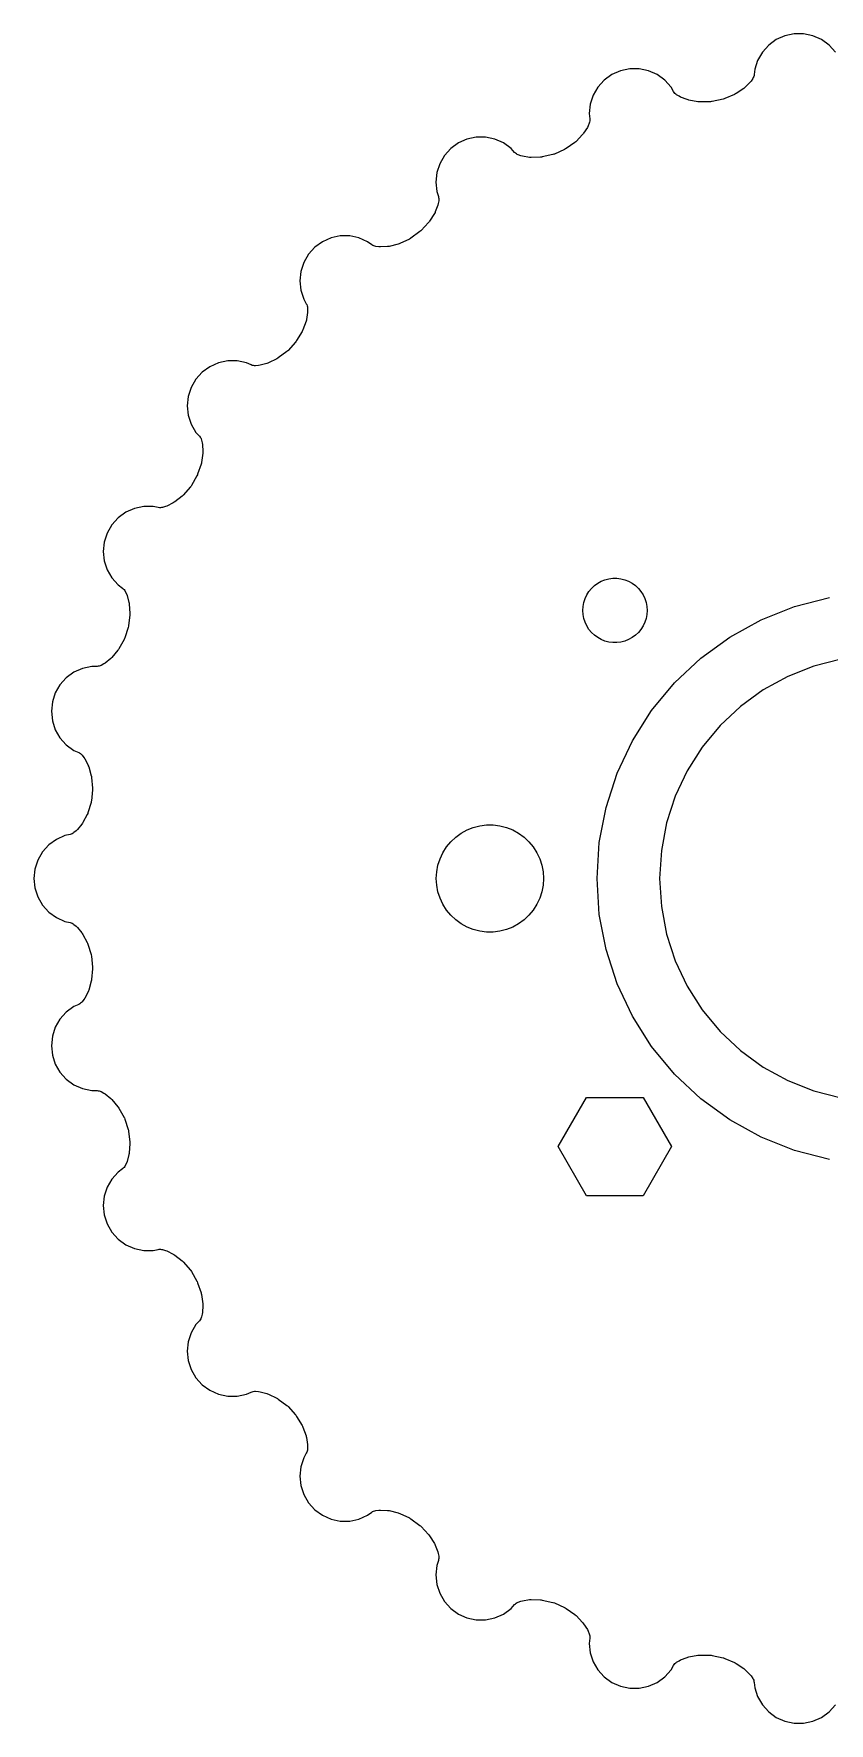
# Model space of a CAD drawing. Header units: metres. Extents: x -48 to 148, y -47 to 47.
# Drawn here: x 52.5 to 97, y -47.3 to 47.3 of the extents above; entities that cross this region are included whole.
import ezdxf

# ---------------------------------------------------------------- set-up
doc = ezdxf.new("R2010")
doc.units = ezdxf.units.M

msp = doc.modelspace()

# ---------------------------------------------------------------- linework, layer by layer
for p, q in [((95.0321, 47.2669), (94.5152, 47.157)), ((95.5604, 47.2669), (95.0321, 47.2669)), ((96.0771, 47.157), (95.5604, 47.2669)), ((93.6051, 46.6315), (93.2517, 46.239)), ((94.0327, 46.9422), (93.6051, 46.6315)), ((94.5152, 47.157), (94.0327, 46.9422)), ((96.5598, 46.9421), (96.0771, 47.157)), ((96.9873, 46.6316), (96.5598, 46.9421)), ((97.3408, 46.2389), (96.9873, 46.6316)), ((92.9875, 45.7814), (92.8242, 45.2789)), ((93.2517, 46.239), (92.9875, 45.7814)), ((84.4032, 44.6756), (84.0497, 44.283)), ((84.8307, 44.9862), (84.4032, 44.6756)), ((85.3133, 45.2011), (84.8307, 44.9862)), ((85.8301, 45.3109), (85.3133, 45.2011)), ((86.3584, 45.3109), (85.8301, 45.3109)), ((86.8752, 45.2011), (86.3584, 45.3109)), ((87.3579, 44.9862), (86.8752, 45.2011)), ((87.7853, 44.6757), (87.3579, 44.9862)), ((88.1388, 44.283), (87.7853, 44.6757)), ((92.5599, 44.5519), (92.2825, 44.2722)), ((92.6194, 44.6245), (92.5599, 44.5519)), ((92.7109, 44.7602), (92.6194, 44.6245)), ((92.7427, 44.8144), (92.7109, 44.7602)), ((92.7674, 44.8721), (92.7427, 44.8144)), ((92.7847, 44.9324), (92.7674, 44.8721)), ((92.7936, 44.9874), (92.7847, 44.9324)), ((92.8242, 45.2789), (92.7936, 44.9874)), ((83.7855, 43.8254), (83.6222, 43.323)), ((84.0497, 44.283), (83.7855, 43.8254)), ((88.2854, 44.0291), (88.1388, 44.283)), ((88.3201, 43.9769), (88.2854, 44.0291)), ((88.3612, 43.9293), (88.3201, 43.9769)), ((88.4078, 43.8873), (88.3612, 43.9293)), ((88.4533, 43.8552), (88.4078, 43.8873)), ((88.5921, 43.7684), (88.4533, 43.8552)), ((88.676, 43.7264), (88.5921, 43.7684)), ((89.0431, 43.5836), (88.676, 43.7264)), ((89.103, 43.5646), (89.0431, 43.5836)), ((89.1356, 43.5576), (89.103, 43.5646)), ((89.6478, 43.4653), (89.1356, 43.5576)), ((91.0505, 43.6075), (90.439, 43.4775)), ((91.1109, 43.6243), (91.0505, 43.6075)), ((91.1428, 43.6367), (91.1109, 43.6243)), ((91.6934, 43.8717), (91.1428, 43.6367)), ((91.7495, 43.8999), (91.6934, 43.8717)), ((91.7783, 43.9181), (91.7495, 43.8999)), ((92.2086, 44.2108), (91.7783, 43.9181)), ((92.2582, 44.2493), (92.2086, 44.2108)), ((92.2825, 44.2722), (92.2582, 44.2493)), ((83.6222, 43.323), (83.567, 42.7975)), ((83.567, 42.7975), (83.5976, 42.506)), ((89.7102, 43.458), (89.6478, 43.4653)), ((89.7442, 43.4574), (89.7102, 43.458)), ((90.3428, 43.4666), (89.7442, 43.4574)), ((90.4054, 43.4715), (90.3428, 43.4666)), ((90.439, 43.4775), (90.4054, 43.4715)), ((83.187, 41.6247), (82.8268, 41.249)), ((83.2275, 41.6727), (83.187, 41.6247)), ((83.2465, 41.7002), (83.2275, 41.6727)), ((83.4596, 42.0315), (83.2465, 41.7002)), ((83.5027, 42.1148), (83.4596, 42.0315)), ((83.564, 42.2665), (83.5027, 42.1148)), ((83.5838, 42.3261), (83.564, 42.2665)), ((83.596, 42.3877), (83.5838, 42.3261)), ((83.6004, 42.4503), (83.596, 42.3877)), ((83.5976, 42.506), (83.6004, 42.4503)), ((75.809, 40.8493), (75.4554, 40.4566)), ((76.2364, 41.1598), (75.809, 40.8493)), ((76.719, 41.3747), (76.2364, 41.1598)), ((77.2358, 41.4845), (76.719, 41.3747)), ((77.7642, 41.4845), (77.2358, 41.4845)), ((78.281, 41.3747), (77.7642, 41.4845)), ((78.7636, 41.1598), (78.281, 41.3747)), ((79.191, 40.8493), (78.7636, 41.1598)), ((79.3872, 40.6314), (79.191, 40.8493)), ((82.1795, 40.7938), (81.6085, 40.5396)), ((82.2352, 40.8229), (82.1795, 40.7938)), ((82.2638, 40.8416), (82.2352, 40.8229)), ((82.7535, 41.186), (82.2638, 40.8416)), ((82.8025, 41.2253), (82.7535, 41.186)), ((82.8268, 41.249), (82.8025, 41.2253)), ((75.1913, 39.9991), (75.028, 39.4966)), ((75.4554, 40.4566), (75.1913, 39.9991)), ((79.4321, 40.5875), (79.3872, 40.6314)), ((79.4821, 40.5495), (79.4321, 40.5875)), ((79.5365, 40.5181), (79.4821, 40.5495)), ((79.5876, 40.4962), (79.5365, 40.5181)), ((79.7414, 40.4402), (79.5876, 40.4962)), ((79.8322, 40.4165), (79.7414, 40.4402)), ((80.221, 40.3532), (79.8322, 40.4165)), ((80.2835, 40.347), (80.221, 40.3532)), ((80.3169, 40.3469), (80.2835, 40.347)), ((80.8371, 40.3631), (80.3169, 40.3469)), ((80.8996, 40.369), (80.8371, 40.3631)), ((80.933, 40.3755), (80.8996, 40.369)), ((81.5166, 40.5089), (80.933, 40.3755)), ((81.5768, 40.5268), (81.5166, 40.5089)), ((81.6085, 40.5396), (81.5768, 40.5268)), ((75.028, 39.4966), (74.9728, 38.9711)), ((74.9728, 38.9711), (75.028, 38.4457)), ((75.028, 38.4457), (75.1186, 38.1669)), ((75.1355, 37.9257), (75.1071, 37.7645)), ((75.1186, 38.1669), (75.1328, 38.113)), ((75.1328, 38.113), (75.1416, 38.0508)), ((75.1425, 37.9881), (75.1355, 37.9257)), ((75.1416, 38.0508), (75.1425, 37.9881)), ((74.9001, 37.2195), (74.626, 36.7771)), ((74.9297, 37.2748), (74.9001, 37.2195)), ((74.9426, 37.3057), (74.9297, 37.2748)), ((75.0822, 37.6741), (74.9426, 37.3057)), ((75.1071, 37.7645), (75.0822, 37.6741)), ((69.625, 35.9549), (69.1082, 35.845)), ((70.1533, 35.9549), (69.625, 35.9549)), ((70.6701, 35.8451), (70.1533, 35.9549)), ((74.0874, 36.1973), (73.5817, 35.8299)), ((74.1358, 36.2373), (74.0874, 36.1973)), ((74.1599, 36.2616), (74.1358, 36.2373)), ((74.5673, 36.7002), (74.1599, 36.2616)), ((74.6071, 36.7488), (74.5673, 36.7002)), ((74.626, 36.7771), (74.6071, 36.7488)), ((68.1981, 35.3196), (67.8445, 34.927)), ((68.6255, 35.6301), (68.1981, 35.3196)), ((69.1082, 35.845), (68.6255, 35.6301)), ((71.1527, 35.6302), (70.6701, 35.8451)), ((71.3899, 35.4579), (71.1527, 35.6302)), ((71.4429, 35.4242), (71.3899, 35.4579)), ((71.4997, 35.3975), (71.4429, 35.4242)), ((71.5595, 35.3781), (71.4997, 35.3975)), ((71.6141, 35.3673), (71.5595, 35.3781)), ((71.7761, 35.3444), (71.6141, 35.3673)), ((71.8699, 35.3401), (71.7761, 35.3444)), ((72.2633, 35.3591), (71.8699, 35.3401)), ((72.3257, 35.366), (72.2633, 35.3591)), ((72.3584, 35.3729), (72.3257, 35.366)), ((72.8639, 35.4969), (72.3584, 35.3729)), ((72.9238, 35.5156), (72.8639, 35.4969)), ((72.9551, 35.5289), (72.9238, 35.5156)), ((73.4982, 35.7808), (72.9551, 35.5289)), ((73.5534, 35.8108), (73.4982, 35.7808)), ((73.5817, 35.8299), (73.5534, 35.8108)), ((67.5804, 34.4694), (67.4171, 33.967)), ((67.8445, 34.927), (67.5804, 34.4694)), ((67.4171, 33.967), (67.3619, 33.4415)), ((67.3619, 33.4415), (67.4171, 32.916)), ((67.4171, 32.916), (67.5804, 32.4136)), ((67.5804, 32.4136), (67.7269, 32.1597)), ((67.7269, 32.1597), (67.7521, 32.11)), ((67.7277, 31.2479), (67.7102, 31.1876)), ((67.7339, 31.2807), (67.7277, 31.2479)), ((67.7939, 31.6701), (67.7339, 31.2807)), ((67.7521, 32.11), (67.7736, 32.051)), ((67.7736, 32.051), (67.7875, 31.9898)), ((67.7875, 31.9898), (67.7936, 31.9273)), ((67.7936, 31.9273), (67.7994, 31.7637)), ((67.7994, 31.7637), (67.7939, 31.6701)), ((67.4927, 30.6105), (67.1854, 30.0967)), ((67.5215, 30.6663), (67.4927, 30.6105)), ((67.5341, 30.6979), (67.5215, 30.6663)), ((67.7102, 31.1876), (67.5341, 30.6979)), ((66.6381, 29.4889), (66.1593, 29.1296)), ((66.6859, 29.5296), (66.6381, 29.4889)), ((66.7096, 29.5542), (66.6859, 29.5296)), ((67.1279, 30.0188), (66.7096, 29.5542)), ((67.1669, 30.068), (67.1279, 30.0188)), ((67.1854, 30.0967), (67.1669, 30.068)), ((62.3306, 28.639), (61.9031, 28.3284)), ((62.8133, 28.8539), (62.3306, 28.639)), ((63.3301, 28.9637), (62.8133, 28.8539)), ((63.8584, 28.9637), (63.3301, 28.9637)), ((64.3752, 28.8539), (63.8584, 28.9637)), ((64.643, 28.7346), (64.3752, 28.8539)), ((64.7018, 28.7128), (64.643, 28.7346)), ((64.763, 28.6984), (64.7018, 28.7128)), ((64.8254, 28.6919), (64.763, 28.6984)), ((64.8811, 28.6926), (64.8254, 28.6919)), ((65.0444, 28.704), (64.8811, 28.6926)), ((65.137, 28.7193), (65.0444, 28.704)), ((65.5179, 28.8196), (65.137, 28.7193)), ((65.5775, 28.8394), (65.5179, 28.8196)), ((65.608, 28.8529), (65.5775, 28.8394)), ((66.0767, 29.0793), (65.608, 28.8529)), ((66.1314, 29.1101), (66.0767, 29.0793)), ((66.1593, 29.1296), (66.1314, 29.1101)), ((61.2855, 27.4783), (61.1222, 26.9758)), ((61.5497, 27.9358), (61.2855, 27.4783)), ((61.9031, 28.3284), (61.5497, 27.9358)), ((61.1222, 26.9758), (61.067, 26.4503)), ((61.067, 26.4503), (61.1222, 25.9249)), ((61.1222, 25.9249), (61.2855, 25.4224)), ((61.2855, 25.4224), (61.5497, 24.9649)), ((61.5497, 24.9649), (61.7458, 24.747)), ((61.7458, 24.747), (61.7807, 24.7036)), ((61.7807, 24.7036), (61.814, 24.6504)), ((61.814, 24.6504), (61.8403, 24.5934)), ((61.8403, 24.5934), (61.8593, 24.5336)), ((61.8593, 24.5336), (61.899, 24.3747)), ((61.9316, 23.7926), (61.8611, 23.277)), ((61.899, 24.3747), (61.9131, 24.282)), ((61.9131, 24.282), (61.9354, 23.8887)), ((61.9361, 23.8553), (61.9316, 23.7926)), ((61.9354, 23.8887), (61.9361, 23.8553)), ((61.8388, 23.1829), (61.645, 22.6165)), ((61.8553, 23.2435), (61.8388, 23.1829)), ((61.8611, 23.277), (61.8553, 23.2435)), ((61.2361, 21.9081), (60.8424, 21.4571)), ((61.2743, 21.9579), (61.2361, 21.9081)), ((61.2924, 21.9869), (61.2743, 21.9579)), ((61.6049, 22.5283), (61.2924, 21.9869)), ((61.6329, 22.5845), (61.6049, 22.5283)), ((61.645, 22.6165), (61.6329, 22.5845)), ((58.6263, 20.8165), (58.1095, 20.7067)), ((59.1546, 20.8165), (58.6263, 20.8165)), ((59.4414, 20.7556), (59.1546, 20.8165)), ((59.8403, 20.8091), (59.683, 20.764)), ((59.9277, 20.8433), (59.8403, 20.8091)), ((60.2795, 21.0206), (59.9277, 20.8433)), ((60.3336, 21.0523), (60.2795, 21.0206)), ((60.3607, 21.0719), (60.3336, 21.0523)), ((60.772, 21.3908), (60.3607, 21.0719)), ((60.8192, 21.4323), (60.772, 21.3908)), ((60.8424, 21.4571), (60.8192, 21.4323)), ((57.1994, 20.1812), (56.8459, 19.7885)), ((57.6269, 20.4918), (57.1994, 20.1812)), ((58.1095, 20.7067), (57.6269, 20.4918)), ((59.5035, 20.7464), (59.4414, 20.7556)), ((59.5663, 20.7451), (59.5035, 20.7464)), ((59.6287, 20.7517), (59.5663, 20.7451)), ((59.683, 20.764), (59.6287, 20.7517)), ((56.5817, 19.3311), (56.4185, 18.8286)), ((56.8459, 19.7885), (56.5817, 19.3311)), ((56.4185, 18.8286), (56.3632, 18.3031)), ((56.3632, 18.3031), (56.4185, 17.7777)), ((56.4185, 17.7777), (56.5817, 17.2752)), ((56.5817, 17.2752), (56.8459, 16.8177)), ((56.8459, 16.8177), (57.1994, 16.425)), ((57.1994, 16.425), (57.4366, 16.2527)), ((57.4366, 16.2527), (57.4797, 16.2175)), ((57.4797, 16.2175), (57.5234, 16.1724)), ((57.5234, 16.1724), (57.561, 16.1221)), ((57.561, 16.1221), (57.592, 16.0675)), ((83.5438, 16.058), (83.6879, 16.2322)), ((83.6879, 16.2322), (83.8526, 16.3869)), ((83.8526, 16.3869), (84.0355, 16.5198)), ((84.0355, 16.5198), (84.2336, 16.6287)), ((84.2336, 16.6287), (84.4438, 16.7119)), ((84.4438, 16.7119), (84.6627, 16.7681)), ((84.6627, 16.7681), (84.887, 16.7964)), ((84.887, 16.7964), (85.113, 16.7964)), ((85.113, 16.7964), (85.3373, 16.7681)), ((85.3373, 16.7681), (85.5562, 16.7119)), ((85.5562, 16.7119), (85.7664, 16.6287)), ((85.7664, 16.6287), (85.9645, 16.5198)), ((85.9645, 16.5198), (86.1474, 16.3869)), ((86.1474, 16.3869), (86.3121, 16.2322)), ((86.3121, 16.2322), (86.4562, 16.058)), ((57.592, 16.0675), (57.6638, 15.9204)), ((57.6638, 15.9204), (57.6969, 15.8326)), ((57.6969, 15.8326), (57.8004, 15.4526)), ((57.8004, 15.4526), (57.8082, 15.42)), ((57.8082, 15.42), (57.8167, 15.3578)), ((57.8167, 15.3578), (57.8549, 14.8388)), ((83.2, 15), (83.2142, 15.2256)), ((83.2142, 15.2256), (83.2565, 15.4476)), ((83.2565, 15.4476), (83.3264, 15.6626)), ((83.3264, 15.6626), (83.4226, 15.8671)), ((83.4226, 15.8671), (83.5438, 16.058)), ((86.4562, 16.058), (86.5773, 15.8671)), ((86.5773, 15.8671), (86.6736, 15.6626)), ((86.6736, 15.6626), (86.7434, 15.4476)), ((86.7434, 15.4476), (86.7858, 15.2256)), ((86.7858, 15.2256), (86.8, 15)), ((93.1875, 14.4772), (95.0557, 15.2169)), ((95.0557, 15.2169), (97.0019, 15.7166)), ((57.8527, 14.7421), (57.7809, 14.1478)), ((57.8563, 14.8048), (57.8527, 14.7421)), ((57.8549, 14.8388), (57.8563, 14.8048)), ((83.2142, 14.7744), (83.2, 15)), ((83.2565, 14.5524), (83.2142, 14.7744)), ((83.3264, 14.3374), (83.2565, 14.5524)), ((83.4226, 14.1328), (83.3264, 14.3374)), ((86.6736, 14.3374), (86.5773, 14.1328)), ((86.7434, 14.5524), (86.6736, 14.3374)), ((86.7858, 14.7744), (86.7434, 14.5524)), ((86.8, 15), (86.7858, 14.7744)), ((91.4268, 13.5092), (93.1875, 14.4772)), ((57.5282, 13.3699), (57.2369, 12.8469)), ((57.5552, 13.4266), (57.5282, 13.3699)), ((57.5669, 13.4587), (57.5552, 13.4266)), ((57.7601, 14.0532), (57.5669, 13.4587)), ((57.7757, 14.114), (57.7601, 14.0532)), ((57.7809, 14.1478), (57.7757, 14.114)), ((83.5438, 13.942), (83.4226, 14.1328)), ((83.6879, 13.7678), (83.5438, 13.942)), ((83.8526, 13.6131), (83.6879, 13.7678)), ((84.0355, 13.4802), (83.8526, 13.6131)), ((84.2336, 13.3713), (84.0355, 13.4802)), ((84.4438, 13.2881), (84.2336, 13.3713)), ((84.6627, 13.2319), (84.4438, 13.2881)), ((85.5562, 13.2881), (85.3373, 13.2319)), ((85.7664, 13.3713), (85.5562, 13.2881)), ((85.9645, 13.4802), (85.7664, 13.3713)), ((86.1474, 13.6131), (85.9645, 13.4802)), ((86.3121, 13.7678), (86.1474, 13.6131)), ((86.4562, 13.942), (86.3121, 13.7678)), ((86.5773, 14.1328), (86.4562, 13.942)), ((89.8012, 12.3282), (91.4268, 13.5092)), ((56.777, 12.3029), (56.4698, 12.0563)), ((56.8234, 12.3452), (56.777, 12.3029)), ((56.8459, 12.3699), (56.8234, 12.3452)), ((57.1819, 12.7674), (56.8459, 12.3699)), ((57.2193, 12.8178), (57.1819, 12.7674)), ((57.2369, 12.8469), (57.2193, 12.8178)), ((84.887, 13.2036), (84.6627, 13.2319)), ((85.113, 13.2036), (84.887, 13.2036)), ((85.3373, 13.2319), (85.113, 13.2036)), ((88.3365, 10.9527), (89.8012, 12.3282)), ((54.7198, 11.5447), (54.2923, 11.2341)), ((55.2024, 11.7596), (54.7198, 11.5447)), ((55.7192, 11.8694), (55.2024, 11.7596)), ((56.0123, 11.8694), (55.7192, 11.8694)), ((56.075, 11.8734), (56.0123, 11.8694)), ((56.1367, 11.8851), (56.075, 11.8734)), ((56.1964, 11.9045), (56.1367, 11.8851)), ((56.247, 11.9279), (56.1964, 11.9045)), ((56.3915, 12.0047), (56.247, 11.9279)), ((56.4698, 12.0563), (56.3915, 12.0047)), ((96.1373, 11.8882), (94.6777, 11.3103)), ((97.6577, 12.2786), (96.1373, 11.8882)), ((53.9388, 10.8414), (53.6746, 10.384)), ((54.2923, 11.2341), (53.9388, 10.8414)), ((87.0557, 9.40456), (88.3365, 10.9527)), ((93.3022, 10.5541), (92.0322, 9.63141)), ((94.6777, 11.3103), (93.3022, 10.5541)), ((53.5114, 9.88148), (53.4561, 9.35605)), ((53.6746, 10.384), (53.5114, 9.88148)), ((92.0322, 9.63141), (90.8879, 8.55682)), ((53.4561, 9.35605), (53.5114, 8.83052)), ((53.5114, 8.83052), (53.6746, 8.32811)), ((85.9791, 7.70805), (87.0557, 9.40456)), ((90.8879, 8.55682), (89.8873, 7.34731)), ((53.6746, 8.32811), (53.9388, 7.87056)), ((53.9388, 7.87056), (54.2923, 7.47789)), ((85.1236, 5.88998), (85.9791, 7.70805)), ((54.2923, 7.47789), (54.7197, 7.16736)), ((54.7197, 7.16736), (54.9875, 7.04814)), ((54.9875, 7.04814), (55.0371, 7.02269)), ((55.0371, 7.02269), (55.0891, 6.98759)), ((55.0891, 6.98759), (55.1364, 6.94624)), ((55.1364, 6.94624), (55.1781, 6.89929)), ((55.1781, 6.89929), (55.2789, 6.77034)), ((55.2789, 6.77034), (55.3295, 6.69133)), ((55.3295, 6.69133), (55.5098, 6.34113)), ((89.8873, 7.34731), (89.0462, 6.02191)), ((55.5098, 6.34113), (55.5241, 6.3109)), ((55.5241, 6.3109), (55.5454, 6.25183)), ((55.5454, 6.25183), (55.6907, 5.75209)), ((55.6907, 5.75209), (55.6991, 5.71915)), ((55.6991, 5.71915), (55.7086, 5.65707)), ((84.5027, 3.97903), (85.1236, 5.88998)), ((89.0462, 6.02191), (88.3778, 4.60155)), ((55.7613, 4.96393), (55.6959, 4.34225)), ((55.7086, 5.65707), (55.762, 5.06081)), ((55.7639, 5.02667), (55.7613, 4.96393)), ((55.762, 5.06081), (55.7639, 5.02667)), ((55.6765, 4.24738), (55.5003, 3.67523)), ((55.6912, 4.30843), (55.6765, 4.24738)), ((55.6959, 4.34225), (55.6912, 4.30843)), ((84.1262, 2.00533), (84.5027, 3.97903)), ((88.3778, 4.60155), (87.8927, 3.10861)), ((55.1636, 3.04745), (54.9144, 2.7424)), ((55.2002, 3.09848), (55.1636, 3.04745)), ((55.217, 3.1274), (55.2002, 3.09848)), ((55.4631, 3.586), (55.217, 3.1274)), ((55.4892, 3.64308), (55.4631, 3.586)), ((55.5003, 3.67523), (55.4892, 3.64308)), ((76.7227, 2.71448), (77.073, 2.85316)), ((77.073, 2.85316), (77.4379, 2.94685)), ((77.4379, 2.94685), (77.8116, 2.99408)), ((77.8116, 2.99408), (78.1884, 2.99408)), ((78.1884, 2.99408), (78.5621, 2.94685)), ((78.5621, 2.94685), (78.927, 2.85316)), ((78.927, 2.85316), (79.2773, 2.71448)), ((87.8927, 3.10861), (87.5986, 1.56665)), ((53.7364, 2.18867), (53.309, 1.87811)), ((54.219, 2.40355), (53.7364, 2.18867)), ((54.5058, 2.46449), (54.219, 2.40355)), ((54.5662, 2.48138), (54.5058, 2.46449)), ((54.6241, 2.50571), (54.5662, 2.48138)), ((54.6785, 2.53711), (54.6241, 2.50571)), ((54.7231, 2.57047), (54.6785, 2.53711)), ((54.8485, 2.67563), (54.7231, 2.57047)), ((54.9144, 2.7424), (54.8485, 2.67563)), ((75.573, 1.76335), (75.8131, 2.05363)), ((75.8131, 2.05363), (76.0877, 2.31154)), ((76.0877, 2.31154), (76.3925, 2.53297)), ((76.3925, 2.53297), (76.7227, 2.71448)), ((79.2773, 2.71448), (79.6075, 2.53297)), ((79.6075, 2.53297), (79.9123, 2.31154)), ((79.9123, 2.31154), (80.1869, 2.05363)), ((80.1869, 2.05363), (80.427, 1.76335)), ((84, 0), (84.1262, 2.00533)), ((52.6912, 1.02791), (52.528, 0.52541)), ((52.9554, 1.48544), (52.6912, 1.02791)), ((53.309, 1.87811), (52.9554, 1.48544)), ((75.0943, 0.74606), (75.2107, 1.10437)), ((75.2107, 1.10437), (75.3711, 1.44525)), ((75.3711, 1.44525), (75.573, 1.76335)), ((80.427, 1.76335), (80.6289, 1.44525)), ((80.6289, 1.44525), (80.7893, 1.10437)), ((80.7893, 1.10437), (80.9057, 0.74606)), ((87.5986, 1.56665), (87.5, 0)), ((52.528, 0.52541), (52.4727, 0)), ((52.4727, 0), (52.528, -0.52541)), ((75, 0), (75.0237, 0.37599)), ((75.0237, -0.37599), (75, 0)), ((75.0237, 0.37599), (75.0943, 0.74606)), ((80.9057, 0.74606), (80.9763, 0.37599)), ((80.9763, 0.37599), (81, 0)), ((81, 0), (80.9763, -0.37599)), ((84.1262, -2.00533), (84, 0)), ((87.5, 0), (87.5986, -1.56665)), ((52.528, -0.52541), (52.6912, -1.02791)), ((75.0943, -0.74606), (75.0237, -0.37599)), ((75.2107, -1.10437), (75.0943, -0.74606)), ((80.9057, -0.74606), (80.7893, -1.10437)), ((80.9763, -0.37599), (80.9057, -0.74606)), ((52.6912, -1.02791), (52.9554, -1.48544)), ((52.9554, -1.48544), (53.309, -1.87811)), ((53.309, -1.87811), (53.7364, -2.18867)), ((75.3711, -1.44525), (75.2107, -1.10437)), ((75.573, -1.76335), (75.3711, -1.44525)), ((75.8131, -2.05363), (75.573, -1.76335)), ((80.427, -1.76335), (80.1869, -2.05363)), ((80.6289, -1.44525), (80.427, -1.76335)), ((80.7893, -1.10437), (80.6289, -1.44525)), ((87.5986, -1.56665), (87.8927, -3.10861)), ((53.7364, -2.18867), (54.219, -2.40355)), ((54.219, -2.40355), (54.5058, -2.46449)), ((54.5058, -2.46449), (54.5595, -2.4791)), ((54.5595, -2.4791), (54.6177, -2.50259)), ((54.6177, -2.50259), (54.6726, -2.53322)), ((54.6726, -2.53322), (54.7231, -2.57047)), ((54.7231, -2.57047), (54.8485, -2.67564)), ((54.8485, -2.67564), (54.9144, -2.74242)), ((54.9144, -2.74242), (55.1637, -3.04747)), ((76.0877, -2.31154), (75.8131, -2.05363)), ((76.3925, -2.53297), (76.0877, -2.31154)), ((76.7227, -2.71448), (76.3925, -2.53297)), ((77.073, -2.85316), (76.7227, -2.71448)), ((79.2773, -2.71448), (78.927, -2.85316)), ((79.6075, -2.53297), (79.2773, -2.71448)), ((79.9123, -2.31154), (79.6075, -2.53297)), ((80.1869, -2.05363), (79.9123, -2.31154)), ((84.5027, -3.97903), (84.1262, -2.00533)), ((55.1637, -3.04747), (55.1839, -3.07405)), ((55.1839, -3.07405), (55.217, -3.12741)), ((55.217, -3.12741), (55.4631, -3.58601)), ((55.4631, -3.58601), (55.4781, -3.6165)), ((55.4781, -3.6165), (55.5003, -3.67523)), ((55.5003, -3.67523), (55.6765, -4.24736)), ((77.4379, -2.94685), (77.073, -2.85316)), ((77.8116, -2.99408), (77.4379, -2.94685)), ((78.1884, -2.99408), (77.8116, -2.99408)), ((78.5621, -2.94685), (78.1884, -2.99408)), ((78.927, -2.85316), (78.5621, -2.94685)), ((87.8927, -3.10861), (88.3778, -4.60155)), ((55.6765, -4.24736), (55.6855, -4.28036)), ((55.6855, -4.28036), (55.696, -4.34227)), ((55.696, -4.34227), (55.7613, -4.96396)), ((85.1236, -5.88998), (84.5027, -3.97903)), ((88.3778, -4.60155), (89.0462, -6.02191)), ((55.7086, -5.65707), (55.7045, -5.69084)), ((55.762, -5.06081), (55.7086, -5.65707)), ((55.7613, -4.96396), (55.7637, -4.99805)), ((55.7637, -4.99805), (55.762, -5.06081)), ((55.5098, -6.34113), (55.3295, -6.69133)), ((55.535, -6.2836), (55.5098, -6.34113)), ((55.5454, -6.25186), (55.535, -6.2836)), ((55.6907, -5.75212), (55.5454, -6.25186)), ((55.7045, -5.69084), (55.6907, -5.75212)), ((85.9791, -7.70805), (85.1236, -5.88998)), ((89.0462, -6.02191), (89.8873, -7.34731)), ((54.2923, -7.47789), (53.9388, -7.87056)), ((54.7197, -7.16737), (54.2923, -7.47789)), ((54.9875, -7.04814), (54.7197, -7.16737)), ((55.0432, -7.01906), (54.9875, -7.04814)), ((55.0947, -6.98322), (55.0432, -7.01906)), ((55.1414, -6.94121), (55.0947, -6.98322)), ((55.1781, -6.89932), (55.1414, -6.94121)), ((55.2789, -6.77039), (55.1781, -6.89932)), ((55.3295, -6.69133), (55.2789, -6.77039)), ((89.8873, -7.34731), (90.8879, -8.55682)), ((53.6746, -8.32811), (53.5114, -8.83052)), ((53.9388, -7.87056), (53.6746, -8.32811)), ((87.0557, -9.40456), (85.9791, -7.70805)), ((53.5114, -8.83052), (53.4561, -9.35603)), ((53.4561, -9.35603), (53.5114, -9.88148)), ((88.3365, -10.9527), (87.0557, -9.40456)), ((90.8879, -8.55682), (92.0322, -9.63141)), ((53.5114, -9.88148), (53.6746, -10.384)), ((53.6746, -10.384), (53.9388, -10.8414)), ((92.0322, -9.63141), (93.3022, -10.5541)), ((53.9388, -10.8414), (54.2923, -11.2341)), ((54.2923, -11.2341), (54.7198, -11.5447)), ((89.8012, -12.3282), (88.3365, -10.9527)), ((93.3022, -10.5541), (94.6777, -11.3103)), ((94.6777, -11.3103), (96.1373, -11.8882)), ((54.7198, -11.5447), (55.2024, -11.7596)), ((55.2024, -11.7596), (55.7192, -11.8694)), ((55.7192, -11.8694), (56.0123, -11.8694)), ((56.0123, -11.8694), (56.0679, -11.8725)), ((56.0679, -11.8725), (56.1298, -11.8834)), ((56.1298, -11.8834), (56.1898, -11.902)), ((56.1898, -11.902), (56.2469, -11.9279)), ((56.2469, -11.9279), (56.3915, -12.0047)), ((56.3915, -12.0047), (56.4698, -12.0563)), ((56.4698, -12.0563), (56.777, -12.3029)), ((81.8265, -15), (83.4133, -12.2517)), ((83.4133, -12.2517), (86.5867, -12.2517)), ((86.5867, -12.2517), (88.1735, -15)), ((96.1373, -11.8882), (97.6577, -12.2786)), ((56.777, -12.3029), (56.8024, -12.3247)), ((56.8024, -12.3247), (56.8459, -12.37)), ((56.8459, -12.37), (57.1819, -12.7674)), ((57.1819, -12.7674), (57.203, -12.7941)), ((57.203, -12.7941), (57.2369, -12.8469)), ((57.2369, -12.8469), (57.5282, -13.3699)), ((91.4268, -13.5092), (89.8012, -12.3282)), ((57.5282, -13.3699), (57.5438, -13.4003)), ((57.5438, -13.4003), (57.5669, -13.4587)), ((57.5669, -13.4587), (57.7601, -14.0532)), ((57.7601, -14.0532), (57.7695, -14.0861)), ((57.7695, -14.0861), (57.7809, -14.1478)), ((57.7809, -14.1478), (57.8527, -14.7422)), ((93.1875, -14.4772), (91.4268, -13.5092)), ((57.8549, -14.8389), (57.8167, -15.3579)), ((57.8527, -14.7422), (57.8556, -14.7761)), ((57.8556, -14.7761), (57.8549, -14.8389)), ((83.4133, -17.7483), (81.8265, -15)), ((88.1735, -15), (86.5867, -17.7483)), ((95.0557, -15.2169), (93.1875, -14.4772)), ((57.592, -16.0675), (57.5648, -16.1162)), ((57.6638, -15.9204), (57.592, -16.0675)), ((57.6969, -15.8326), (57.6638, -15.9204)), ((57.8004, -15.4526), (57.6969, -15.8326)), ((57.8131, -15.3911), (57.8004, -15.4526)), ((57.8167, -15.3579), (57.8131, -15.3911)), ((97.0019, -15.7166), (95.0557, -15.2169)), ((56.8459, -16.8177), (56.5817, -17.2752)), ((57.1994, -16.425), (56.8459, -16.8177)), ((57.4366, -16.2528), (57.1994, -16.425)), ((57.4849, -16.2127), (57.4366, -16.2528)), ((57.5279, -16.167), (57.4849, -16.2127)), ((57.5648, -16.1162), (57.5279, -16.167)), ((56.4185, -17.7777), (56.3632, -18.3031)), ((56.5817, -17.2752), (56.4185, -17.7777)), ((86.5867, -17.7483), (83.4133, -17.7483)), ((56.3632, -18.3031), (56.4185, -18.8286)), ((56.4185, -18.8286), (56.5817, -19.3311)), ((56.5817, -19.3311), (56.8459, -19.7885)), ((56.8459, -19.7885), (57.1994, -20.1812)), ((57.1994, -20.1812), (57.6269, -20.4918)), ((57.6269, -20.4918), (58.1095, -20.7067)), ((58.1095, -20.7067), (58.6263, -20.8165)), ((59.1546, -20.8165), (59.4413, -20.7556)), ((59.4413, -20.7556), (59.4964, -20.7471)), ((59.4964, -20.7471), (59.5592, -20.7449)), ((59.5592, -20.7449), (59.6217, -20.7505)), ((59.6217, -20.7505), (59.683, -20.764)), ((59.683, -20.764), (59.8404, -20.8091)), ((58.6263, -20.8165), (59.1546, -20.8165)), ((59.8404, -20.8091), (59.9277, -20.8433)), ((59.9277, -20.8433), (60.2795, -21.0206)), ((60.2795, -21.0206), (60.3088, -21.0366)), ((60.3088, -21.0366), (60.3607, -21.0719)), ((60.3607, -21.0719), (60.7721, -21.3908)), ((60.7721, -21.3908), (60.7982, -21.4125)), ((60.7982, -21.4125), (60.8424, -21.4571)), ((60.8424, -21.4571), (61.2361, -21.9081)), ((61.2361, -21.9081), (61.2577, -21.9346)), ((61.2577, -21.9346), (61.2924, -21.9869)), ((61.2924, -21.9869), (61.6049, -22.5283)), ((61.6049, -22.5283), (61.621, -22.5585)), ((61.621, -22.5585), (61.645, -22.6165)), ((61.645, -22.6165), (61.8388, -23.1829)), ((61.8388, -23.1829), (61.8487, -23.2155)), ((61.8487, -23.2155), (61.8611, -23.277)), ((61.8611, -23.277), (61.9316, -23.7927)), ((61.8594, -24.5335), (61.8429, -24.5867)), ((61.899, -24.3747), (61.8594, -24.5335)), ((61.9131, -24.282), (61.899, -24.3747)), ((61.9354, -23.8887), (61.9131, -24.282)), ((61.9316, -23.7927), (61.935, -23.8259)), ((61.935, -23.8259), (61.9354, -23.8887)), ((61.2855, -25.4224), (61.1222, -25.9249)), ((61.5497, -24.9649), (61.2855, -25.4224)), ((61.7458, -24.747), (61.5497, -24.9649)), ((61.7848, -24.6978), (61.7458, -24.747)), ((61.8173, -24.6441), (61.7848, -24.6978)), ((61.8429, -24.5867), (61.8173, -24.6441)), ((61.1222, -25.9249), (61.067, -26.4503)), ((61.067, -26.4503), (61.1222, -26.9758)), ((61.1222, -26.9758), (61.2855, -27.4783)), ((61.2855, -27.4783), (61.5497, -27.9358)), ((61.5497, -27.9358), (61.9031, -28.3284)), ((61.9031, -28.3284), (62.3306, -28.639)), ((62.3306, -28.639), (62.8133, -28.8539)), ((62.8133, -28.8539), (63.3301, -28.9637)), ((63.3301, -28.9637), (63.8584, -28.9637)), ((63.8584, -28.9637), (64.3752, -28.8539)), ((64.3752, -28.8539), (64.643, -28.7346)), ((64.643, -28.7346), (64.6951, -28.7149)), ((64.6951, -28.7149), (64.756, -28.6997)), ((64.756, -28.6997), (64.8183, -28.6922)), ((64.8183, -28.6922), (64.8811, -28.6926)), ((64.8811, -28.6926), (65.0444, -28.704)), ((65.0444, -28.704), (65.1369, -28.7193)), ((65.1369, -28.7193), (65.5179, -28.8196)), ((65.5179, -28.8196), (65.5499, -28.8292)), ((65.5499, -28.8292), (65.6081, -28.8529)), ((65.6081, -28.8529), (66.0767, -29.0793)), ((66.0767, -29.0793), (66.1068, -29.0951)), ((66.1068, -29.0951), (66.1593, -29.1296)), ((66.1593, -29.1296), (66.6381, -29.4889)), ((66.6381, -29.4889), (66.6647, -29.5103)), ((66.6647, -29.5103), (66.7096, -29.5542)), ((66.7096, -29.5542), (67.1279, -30.0188)), ((67.1279, -30.0188), (67.1498, -30.0449)), ((67.1498, -30.0449), (67.1854, -30.0967)), ((67.1854, -30.0967), (67.4927, -30.6105)), ((67.4927, -30.6105), (67.5092, -30.6403)), ((67.5092, -30.6403), (67.5341, -30.6979)), ((67.5341, -30.6979), (67.7102, -31.1876)), ((67.7102, -31.1876), (67.7205, -31.2194)), ((67.7205, -31.2194), (67.7339, -31.2808)), ((67.7549, -32.1035), (67.7269, -32.1597)), ((67.7339, -31.2808), (67.7939, -31.6701)), ((67.7755, -32.0442), (67.7549, -32.1035)), ((67.7886, -31.9828), (67.7755, -32.0442)), ((67.7936, -31.9273), (67.7886, -31.9828)), ((67.7994, -31.7637), (67.7936, -31.9273)), ((67.7939, -31.6701), (67.7994, -31.7637)), ((67.4171, -32.916), (67.3619, -33.4415)), ((67.5804, -32.4136), (67.4171, -32.916)), ((67.7269, -32.1597), (67.5804, -32.4136)), ((67.3619, -33.4415), (67.4171, -33.967)), ((67.4171, -33.967), (67.5804, -34.4694)), ((67.5804, -34.4694), (67.8445, -34.927)), ((67.8445, -34.927), (68.1981, -35.3196)), ((68.1981, -35.3196), (68.6255, -35.6301)), ((68.6255, -35.6301), (69.1082, -35.845)), ((69.1082, -35.845), (69.625, -35.9549)), ((70.1533, -35.9549), (70.6701, -35.8451)), ((70.6701, -35.8451), (71.1528, -35.6301)), ((71.1528, -35.6301), (71.3899, -35.4579)), ((71.3899, -35.4579), (71.4367, -35.4277)), ((71.4367, -35.4277), (71.4931, -35.4001)), ((71.4931, -35.4001), (71.5526, -35.3799)), ((71.5526, -35.3799), (71.6141, -35.3673)), ((71.6141, -35.3673), (71.7762, -35.3445)), ((71.7762, -35.3445), (71.8699, -35.3401)), ((71.8699, -35.3401), (72.2633, -35.3591)), ((72.2633, -35.3591), (72.2967, -35.3618)), ((72.2967, -35.3618), (72.3585, -35.3729)), ((72.3585, -35.3729), (72.8639, -35.4969)), ((72.8639, -35.4969), (72.8966, -35.5061)), ((72.8966, -35.5061), (72.9551, -35.5289)), ((72.9551, -35.5289), (73.4982, -35.7808)), ((73.4982, -35.7808), (73.5287, -35.7962)), ((73.5287, -35.7962), (73.5818, -35.8299)), ((73.5818, -35.8299), (74.0875, -36.1973)), ((69.625, -35.9549), (70.1533, -35.9549)), ((74.0875, -36.1973), (74.1144, -36.2183)), ((74.1144, -36.2183), (74.1599, -36.2616)), ((74.1599, -36.2616), (74.5673, -36.7002)), ((74.5673, -36.7002), (74.5896, -36.7259)), ((74.5896, -36.7259), (74.626, -36.7771)), ((74.626, -36.7771), (74.9001, -37.2195)), ((74.9001, -37.2195), (74.9168, -37.2485)), ((74.9168, -37.2485), (74.9427, -37.3057)), ((74.9427, -37.3057), (75.0822, -37.6741)), ((75.0822, -37.6741), (75.1071, -37.7645)), ((75.1071, -37.7645), (75.1355, -37.9257)), ((75.028, -38.4457), (74.9728, -38.9711)), ((75.1186, -38.1669), (75.028, -38.4457)), ((75.1342, -38.1061), (75.1186, -38.1669)), ((75.1421, -38.0438), (75.1342, -38.1061)), ((75.1355, -37.9257), (75.1421, -37.981)), ((75.1421, -37.981), (75.1421, -38.0438)), ((74.9728, -38.9711), (75.028, -39.4966)), ((75.028, -39.4966), (75.1913, -39.9991)), ((75.1913, -39.9991), (75.4554, -40.4566)), ((75.4554, -40.4566), (75.809, -40.8493)), ((79.191, -40.8493), (79.3872, -40.6314)), ((79.3872, -40.6314), (79.4267, -40.5921)), ((79.4267, -40.5921), (79.4762, -40.5535)), ((79.4762, -40.5535), (79.5301, -40.5213)), ((79.5301, -40.5213), (79.5877, -40.4962)), ((79.5877, -40.4962), (79.7415, -40.4402)), ((79.7415, -40.4402), (79.8322, -40.4165)), ((79.8322, -40.4165), (80.221, -40.3532)), ((80.221, -40.3532), (80.2542, -40.3489)), ((80.2542, -40.3489), (80.3169, -40.3469)), ((80.3169, -40.3469), (80.8371, -40.3631)), ((80.8371, -40.3631), (80.871, -40.3653)), ((80.871, -40.3653), (80.933, -40.3755)), ((80.933, -40.3755), (81.5166, -40.5089)), ((81.5166, -40.5089), (81.5497, -40.5177)), ((81.5497, -40.5177), (81.6085, -40.5396)), ((81.6085, -40.5396), (82.1796, -40.7938)), ((75.809, -40.8493), (76.2364, -41.1598)), ((76.2364, -41.1598), (76.719, -41.3747)), ((76.719, -41.3747), (77.2358, -41.4845)), ((77.2358, -41.4845), (77.7642, -41.4845)), ((77.7642, -41.4845), (78.281, -41.3747)), ((78.281, -41.3747), (78.7636, -41.1598)), ((78.7636, -41.1598), (79.191, -40.8493)), ((82.1796, -40.7938), (82.2103, -40.8088)), ((82.2103, -40.8088), (82.2638, -40.8416)), ((82.2638, -40.8416), (82.7535, -41.186)), ((82.7535, -41.186), (82.7807, -41.2065)), ((82.7807, -41.2065), (82.8269, -41.249)), ((82.8269, -41.249), (83.187, -41.6248)), ((83.187, -41.6248), (83.2093, -41.6496)), ((83.2093, -41.6496), (83.2465, -41.7002)), ((83.2465, -41.7002), (83.4596, -42.0315)), ((83.4596, -42.0315), (83.5027, -42.1148)), ((83.5027, -42.1148), (83.564, -42.2665)), ((83.564, -42.2665), (83.582, -42.3193)), ((83.5976, -42.506), (83.567, -42.7975)), ((83.582, -42.3193), (83.595, -42.3807)), ((83.595, -42.3807), (83.6003, -42.4433)), ((83.6003, -42.4433), (83.5976, -42.506)), ((83.567, -42.7975), (83.6222, -43.323)), ((83.6222, -43.323), (83.7855, -43.8254)), ((89.1357, -43.5576), (89.6479, -43.4653)), ((89.6479, -43.4653), (89.6815, -43.4604)), ((89.6815, -43.4604), (89.7442, -43.4574)), ((89.7442, -43.4574), (90.3428, -43.4666)), ((90.3428, -43.4666), (90.3769, -43.4683)), ((90.3769, -43.4683), (90.4391, -43.4775)), ((90.4391, -43.4775), (91.0505, -43.6075)), ((83.7855, -43.8254), (84.0497, -44.283)), ((84.0497, -44.283), (84.4032, -44.6756)), ((87.7853, -44.6757), (88.1388, -44.283)), ((88.1388, -44.283), (88.2854, -44.0292)), ((88.2854, -44.0292), (88.3159, -43.9826)), ((88.3159, -43.9826), (88.3562, -43.9345)), ((88.3562, -43.9345), (88.4023, -43.8918)), ((88.4023, -43.8918), (88.4533, -43.8552)), ((88.4533, -43.8552), (88.5921, -43.7684)), ((88.5921, -43.7684), (88.676, -43.7264)), ((88.676, -43.7264), (89.0431, -43.5836)), ((89.0431, -43.5836), (89.0747, -43.5726)), ((89.0747, -43.5726), (89.1357, -43.5576)), ((91.0505, -43.6075), (91.0836, -43.6157)), ((91.0836, -43.6157), (91.1428, -43.6367)), ((91.1428, -43.6367), (91.6934, -43.8717)), ((91.6934, -43.8717), (91.7242, -43.8861)), ((91.7242, -43.8861), (91.7783, -43.9181)), ((91.7783, -43.9181), (92.2087, -44.2108)), ((92.2087, -44.2108), (92.2357, -44.2305)), ((92.2357, -44.2305), (92.2826, -44.2722)), ((92.2826, -44.2722), (92.5599, -44.5519)), ((84.4032, -44.6756), (84.8307, -44.9862)), ((84.8307, -44.9862), (85.3133, -45.2011)), ((85.3133, -45.2011), (85.8301, -45.3109)), ((85.8301, -45.3109), (86.3584, -45.3109)), ((86.3584, -45.3109), (86.8752, -45.2011)), ((86.8752, -45.2011), (87.3579, -44.9862)), ((87.3579, -44.9862), (87.7853, -44.6757)), ((92.5599, -44.5519), (92.6194, -44.6245)), ((92.6194, -44.6245), (92.7109, -44.7602)), ((92.7109, -44.7602), (92.7394, -44.808)), ((92.7394, -44.808), (92.765, -44.8654)), ((92.765, -44.8654), (92.7831, -44.9255)), ((92.7831, -44.9255), (92.7936, -44.9874)), ((92.7936, -44.9874), (92.8242, -45.2789)), ((92.8242, -45.2789), (92.9875, -45.7814)), ((92.9875, -45.7814), (93.2517, -46.239)), ((93.2517, -46.239), (93.6051, -46.6315)), ((96.9873, -46.6316), (97.3408, -46.2389)), ((93.6051, -46.6315), (94.0327, -46.9422)), ((94.0327, -46.9422), (94.5152, -47.157)), ((94.5152, -47.157), (95.0321, -47.2669)), ((95.0321, -47.2669), (95.5604, -47.2669)), ((95.5604, -47.2669), (96.0771, -47.157)), ((96.0771, -47.157), (96.5598, -46.9421)), ((96.5598, -46.9421), (96.9873, -46.6316))]:
    msp.add_line(p, q)

doc.saveas('drawing.dxf')
